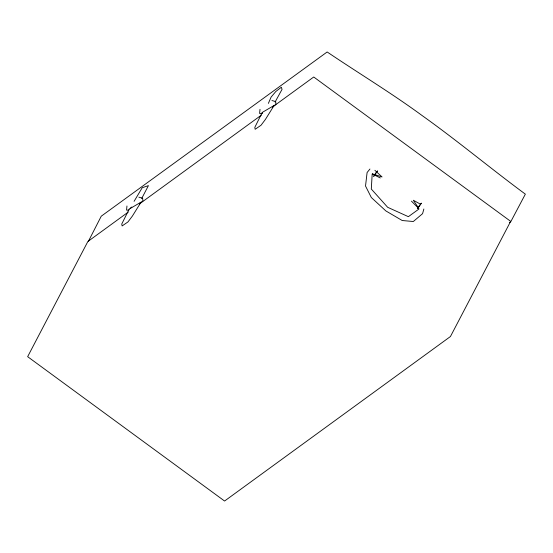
<?xml version="1.0" encoding="UTF-8"?>
<svg xmlns="http://www.w3.org/2000/svg" width="553" height="553" viewBox="0 0 553 553"><rect width="100%" height="100%" fill="white"/><g stroke="black" fill="none" stroke-linecap="round" stroke-linejoin="round"><path stroke-width="0.83" d="M372.176 174.209L371.305 189.043L387.674 207.306L408.37 216.672L419.015 208.979M126.955 205.986L126.561 210.112L128.814 210.154M260 109.328L259.606 113.455L262.606 113.51M423.861 209.013L422.582 213.665L413.326 221.511L402.218 220.523L385.849 210.921L371.319 197.511L365.526 186.036L367.095 172.522L369.943 169.031M268.378 103.39L271.122 97.072L275.836 91.487L281.359 87.236L282.037 89.379L275.104 102.001M88.307 241.481L101.261 216.182L327.155 51.968C358.669 73.273 391.303 92.939 422.008 115.48C457.303 140.6 490.525 168.416 525.35 194.138L510.834 221.594L509.437 222.61M141.734 198.423L148.425 185.621L142.225 187.73L134.089 201.333M128.296 212.055L87.865 241.502L27.65 356.678L224.58 501.032L450.446 336.521L510.661 221.345L313.731 76.998L272.601 106.95M139.453 203.933L261.445 115.072M130.473 208.004L131.814 207.029M140.061 203.089L142.847 201.071L142.667 198.251L138.858 197.179M272.415 106.943L275.892 104.413L275.712 101.593L271.903 100.522M372.356 173.856L382.075 176.96L374.879 170.296M372.28 173.967L380.326 177.962M419.941 203.891L413.319 200.234L418.752 208.294M411.467 201.154L418.607 208.37M129.174 209.11L121.764 224.034L122.116 225.942L127.964 221.926L132.361 216.105L141.063 202.128L129.174 209.11M262.219 112.453L254.809 127.377L255.161 129.284L261.009 125.268L265.405 119.448L274.108 105.471L262.219 112.453M375.404 173.614L373.669 176.421L377.471 170.905L375.404 173.614M419.312 205.861L417.584 208.668L421.386 203.151L419.312 205.861"/></g></svg>
